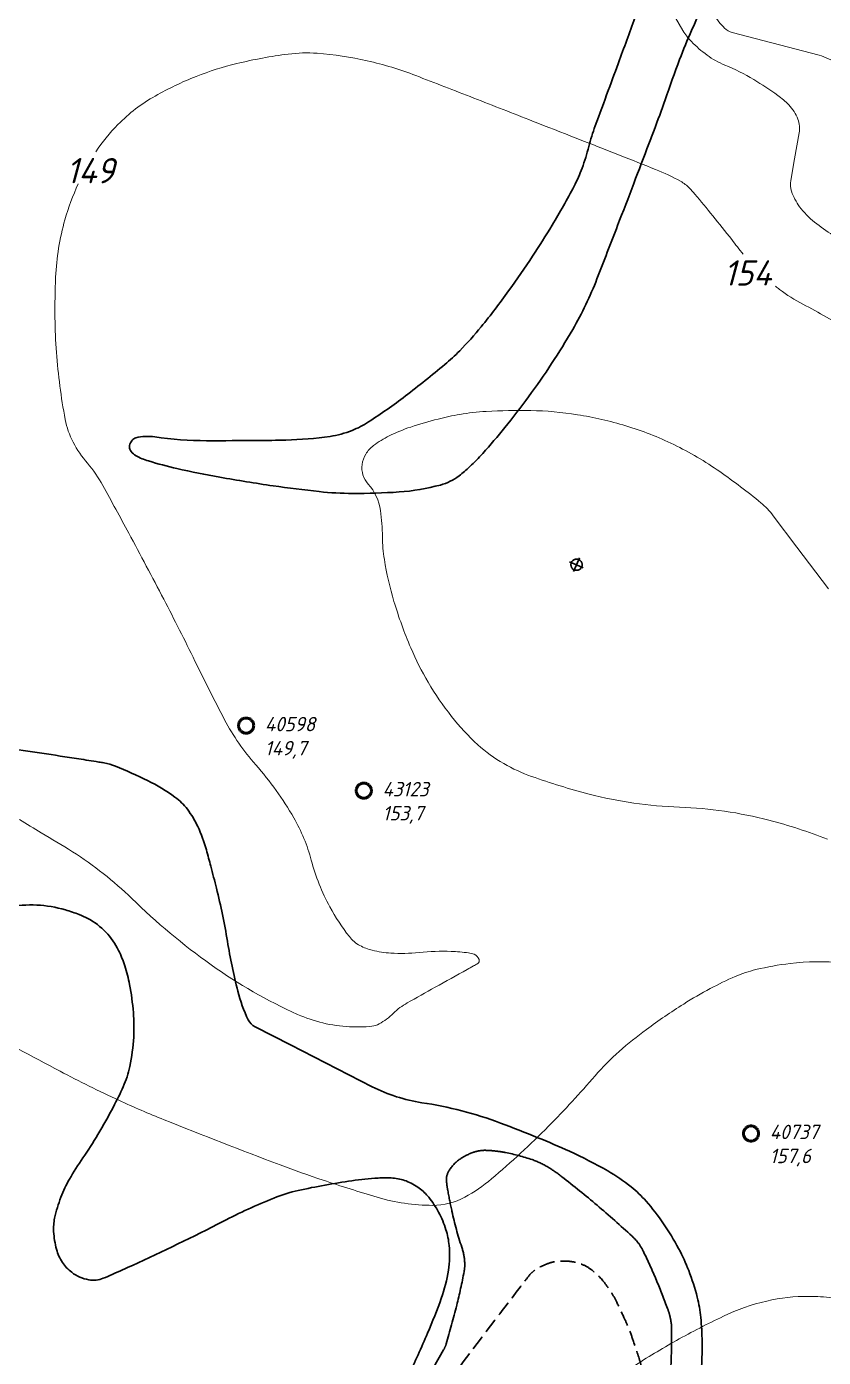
# Model space of a CAD drawing. Header units: millimetres. Extents: x -994 to -400, y 519 to 1360.
# Drawn here: x -782.3 to -703.6, y 803 to 934.5 of the extents above; entities that cross this region are included whole.
import ezdxf

# ---------------------------------------------------------------- set-up
doc = ezdxf.new("R2010")
doc.units = ezdxf.units.MM
for name, pattern in [('ACAD_ISO02W100', [15, 12, -3]), ('ACAD_ISO04W100', [30, 24, -3, 0, -3]), ('DASHED', [7, 5, -2, 0])]:
    doc.linetypes.add(name, pattern=pattern)
for name, color, linetype in [('Висоти', 2, 'Continuous'), ('Кривульки', 1, 'Continuous'), ('Пунктир', 210, 'ACAD_ISO02W100'), ('Свердловини', 4, 'Continuous')]:
    doc.layers.add(name, color=color, linetype=linetype)
doc.layers.add('Кривульки Товсты', color=70, linetype='Continuous', lineweight=30)
doc.styles.add('GOST-2.304_Type-B_italic', font='GOST Common Italic.ttf')

msp = doc.modelspace()

# ---------------------------------------------------------------- linework, layer by layer
at = {"layer": 'Кривульки', "lineweight": 20}
for points in [[(-700.8, 912.75, -0.033512), (-704.45, 915.2, -0.069271), (-705.94, 916.73, -0.077504), (-706.73, 918.25, -0.125562), (-706.81, 919.31), (-706.43, 921.45), (-705.98, 924.02, 0.133309), (-706.1, 925.37, 0.106139), (-707.01, 926.8, 0.041689), (-708.1, 927.73, 0.021219), (-710.46, 929.29, 0.037531), (-713.33, 930.73, -0.059996), (-715.08, 931.71, -0.041735), (-716.63, 933.05, -0.062305), (-717.46, 934.14), (-721.06, 940.36)], [(-714.4, 935.72, 0.065641), (-713.35, 934.38, 0.130437), (-712.6, 933.95), (-708.67, 932.92), (-704.02, 931.7, -0.093374), (-702.21, 930.84, -0.169376)], [(-775.49, 922.15, -0.046914), (-773.29, 924.85, -0.070839), (-769.61, 927.67, -0.033514), (-765.58, 929.6, -0.035432), (-761.55, 930.88, -0.02749), (-756.47, 931.81, -0.049802), (-753.61, 931.89, -0.037253), (-748.67, 931.15, -0.03713), (-743.87, 929.69, -0.000465), (-738.14, 927.47, -0.000458), (-732.33, 925.19, -0.000406), (-723.68, 921.8, -0.001001), (-720.17, 920.41, -0.030624), (-717.7, 919.24, -0.076244), (-716.82, 918.57, -0.016043), (-716.29, 917.98, -0.004588), (-714.52, 915.83, -0.006124), (-712.65, 913.48, 0.006559), (-711.51, 912.04, 0.030558)], [(-783.01, 856.16, 0.0141), (-780.88, 854.84, -0.009764), (-777.79, 852.97, -0.051744), (-771.93, 848.35, 0.037742), (-764.09, 841.8, 0.049776), (-755.54, 836.9, 0.093635), (-750.41, 835.67, 0.036141), (-748.21, 835.72, 0.104651), (-747.48, 835.96, 0.066074), (-746.08, 837, -0.067263), (-744.71, 838.03, -0.000208), (-741.96, 839.57, -0.000181), (-738.79, 841.33, -0.000574), (-738.17, 841.68, 0.000878), (-737.76, 841.9, 0.368237), (-737.61, 842.32, 0.211122), (-738.1, 842.84, 0.066382), (-738.65, 842.98, 0.021551), (-740.38, 843.12, 0.0355), (-743.54, 843.02, -0.040083), (-746.34, 842.95, -0.045992), (-748.16, 843.23, -0.064507), (-749.39, 843.7, -0.103677), (-750.43, 844.59, -0.040046), (-752.35, 847.52, -0.060382), (-754.19, 852.13, 0.066031), (-755.92, 856.33, 0.050783), (-759.68, 861.56, -0.060567), (-762.75, 866.02, -0.007607), (-765.69, 871.82, 0.00724), (-768.77, 877.93, 0.002496), (-772.23, 884.47, 0.003461), (-774.78, 889.16, 0.049317), (-776.31, 891.37, -0.053045), (-777.72, 893.45, -0.076819), (-778.51, 895.7, -0.027328), (-779.37, 902.33, -0.015902), (-779.52, 905.75, -0.013582), (-779.45, 909.76, -0.059263), (-778.53, 915.44, -0.03656), (-777.22, 918.98, -0.066576)], [(-708.31, 908.87, 0.004973), (-707.91, 908.55, 0.045947), (-705.63, 907.1, -0.023093), (-700.98, 904.42, -0.017087)], [(-703.18, 854.22, 0.028952), (-708.97, 856.09, 0.055027), (-717.81, 857.38, -0.054434), (-726.74, 858.67, -0.022836), (-732.43, 860.42, -0.045117), (-735.17, 861.68, -0.052525), (-737.73, 863.55, -0.043607), (-740.33, 866.35, -0.031567), (-742.64, 869.72, -0.03381), (-744.36, 873.12, -0.027827), (-746.02, 877.72, -0.032134), (-746.97, 881.86, -0.039004), (-747.16, 884.1, 0.033726), (-747.35, 886.7, 0.149745), (-748.57, 889.32, -0.22019), (-749.17, 891.24, -0.102615), (-748.81, 892.27, -0.097288), (-748.04, 893.13, -0.045574), (-746.5, 894.07, -0.035573), (-744.36, 894.95, -0.015918), (-741.66, 895.74, -0.020416), (-739.52, 896.2, -0.029626), (-736.9, 896.5, -0.017808), (-732.51, 896.58, -0.035375), (-727.89, 896.17, -0.033363), (-723.11, 895.07, -0.040336), (-718.38, 893.22, -0.038791), (-713.82, 890.54, -0.020468), (-709.77, 887.47, -0.058563), (-708.54, 886.18), (-706.2, 883.08), (-703.09, 878.96, 0.163483)], [(-787.36, 835.84, 0.008385), (-779.02, 831.28, 0.012297), (-773.21, 828.41, 0.013348), (-768.74, 826.48, 0.005278), (-757.27, 822.02, 0.009599), (-753.02, 820.51, 0.007714), (-747.67, 818.82, 0.072801), (-742.2, 818.02, 0.124214), (-739.03, 818.82, 0.05232), (-736.37, 820.64, 0.021898), (-730.75, 825.84, 0.017023), (-726.15, 830.82, -0.03389), (-723.76, 833.24, -0.022544), (-721.07, 835.41, -0.017464), (-717.39, 837.92, -0.018155), (-714.76, 839.45, -0.020221), (-712.3, 840.64, -0.044255), (-710.25, 841.32, -0.027834), (-706.88, 841.93, -0.05389), (-701.72, 842, -0.071195)], [(-691.28, 802.28, -0.065918), (-694.84, 805.35, 0.093954), (-697.46, 807.37, 0.032307), (-699.07, 808.05, 0.028811), (-700.94, 808.6, 0.030362), (-702.71, 808.89, 0.023365), (-705.02, 809.02, 0.059181), (-709.19, 808.56, 0.054797), (-713.47, 807.06, 0.015868), (-718.11, 804.66, 0.016539), (-722.41, 802.06, 0.008348)]]:
    msp.add_lwpolyline(points, format="xyb", dxfattribs=at)
at = {"layer": 'Кривульки Товсты', "linetype": 'DASHED'}
for q in [(-728.66, 881.63), (-728.27, 880.66), (-727.69, 882.02), (-727.31, 881.05)]:
    msp.add_line((-727.98, 881.34), q, dxfattribs=at)
at = {"layer": 'Кривульки Товсты', "lineweight": 30, "ltscale": 0.3}
for points in [[(-712.04, 944.15, 0.004532), (-716.61, 934.16, 0.016002), (-717.79, 931.28, 0.005384), (-719.22, 927.3, -0.007082), (-720.32, 924.29, -0.000173), (-720.83, 922.95, -0.000059), (-722.33, 919.01, -0.000977), (-723.92, 914.87, -0.000767), (-725.96, 909.6, -0.038543), (-728.36, 904.6, -0.026848), (-732.71, 897.95, -0.012075), (-735.07, 894.89, -0.013947), (-737.24, 892.35, -0.01915), (-738.53, 891.04, -0.025185), (-739.59, 890.13, -0.098668), (-741.43, 889.22, -0.048698), (-745.52, 888.53, -0.018232), (-750.1, 888.39, -0.02528), (-753.4, 888.57, -0.00967), (-757.96, 889.14, -0.008326), (-763.22, 889.99, -0.0118), (-767.46, 890.85, -0.017421), (-770.29, 891.6, -0.051008), (-771.51, 892.11, -0.107324), (-771.99, 892.53, -0.162722), (-772.15, 893, -0.155553), (-771.99, 893.5, -0.068214), (-771.74, 893.77, -0.106176), (-771.52, 893.88, -0.101779), (-769.66, 893.98, 0.036721), (-764.54, 893.6, 0.002246), (-759.48, 893.62, 0.00408), (-756.7, 893.66, 0.030002), (-752.34, 894.03, 0.058467), (-750.16, 894.61, 0.048968), (-748.54, 895.45, 0.019969), (-744.89, 898.02, 0.010194), (-741, 901.13, 0.025171), (-739.52, 902.49, 0.022809), (-737.4, 904.86, 0.016253), (-734.69, 908.4, 0.008799), (-732.32, 911.85, 0.010183), (-730.39, 914.91, 0.015111), (-728.22, 918.75, 0.033766), (-727.43, 920.55, 0.024267), (-726.77, 922.67, -0.025226), (-726.14, 924.71, -0.000441), (-724.84, 928.23, 0.000515), (-723.73, 931.24, 0.000173), (-722.11, 935.67, 0.011865)], [(-784.47, 863.24, -0.003493), (-777.17, 862.15, -0.000513), (-775.19, 861.84, -0.001999), (-774.68, 861.76, -0.055388), (-773.55, 861.44, -0.018556), (-770.36, 860, -0.041369), (-767.66, 858.38, -0.075538), (-766.43, 857.17, -0.051808), (-765.41, 855.47, -0.041263), (-764.56, 853.15, -0.003832), (-764.12, 851.55, -0.002798), (-763.56, 849.36, -0.020782), (-762.48, 844.13, 0.022028), (-761.45, 839.19, 0.05017), (-760.42, 836.36, 0.163134), (-759.75, 835.68), (-756.26, 833.89), (-748.17, 829.75, 0.081252), (-743.26, 828.17, -0.052035), (-735.5, 826.16, -0.007871), (-731.8, 824.71, -0.009199), (-728.67, 823.36, -0.024861), (-724.9, 821.42, -0.037671), (-722.58, 819.84, -0.04339), (-721.1, 818.43, -0.031592), (-719.39, 816.21, -0.025722), (-717.89, 813.74, -0.031034), (-716.89, 811.57, -0.029149), (-716.05, 808.94, -0.039736), (-715.7, 806.94, -0.019586), (-715.57, 804.54, -0.019287), (-715.63, 802.11, -0.020185)], [(-744.62, 801.14, 0.010549), (-742.7, 805.39, 0.013269), (-741.34, 808.83, 0.050794), (-740.64, 811.61, 0.059431), (-740.57, 814.06, 0.054728), (-740.88, 815.61, 0.04573), (-741.61, 817.34, 0.046213), (-742.59, 818.82, 0.06366), (-743.52, 819.72, 0.067968), (-744.82, 820.43, 0.075511), (-746.12, 820.72, 0.033009), (-747.59, 820.72, 0.018723), (-750.17, 820.45, 0.019494), (-755.48, 819.49, 0.041705), (-757.89, 818.74, 0.023312), (-762.92, 816.43, -0.012952), (-771.86, 812.09, -0.002395), (-773.86, 811.19, -0.005408), (-774.75, 810.81, -0.147009), (-776.18, 810.66, -0.11464), (-777.86, 811.4, -0.085671), (-778.78, 812.38, -0.08044), (-779.36, 813.68, -0.050753), (-779.65, 815.42, -0.068089), (-779.55, 816.74, -0.037138), (-778.93, 818.83, -0.04138), (-778.09, 820.61, -0.019152), (-776.76, 822.71, 0.017342), (-775.28, 825.02, 0.011457), (-773.75, 827.75, 0.016115), (-772.77, 829.75, 0.054239), (-772.13, 831.73, 0.038032), (-771.74, 834.66, 0.032918), (-771.77, 837.07, 0.0283), (-772.15, 839.85, 0.030315), (-772.62, 841.69, 0.034781), (-773.23, 843.22, 0.079253), (-774.49, 845.03, 0.078829), (-776.26, 846.37, 0.030512), (-777.12, 846.76, 0.019843), (-778.49, 847.22, 0.060641), (-781.32, 847.7, 0.061193), (-784.16, 847.48, 0.08155)]]:
    msp.add_lwpolyline(points, format="xyb", dxfattribs=at)
at = {"layer": 'Кривульки Товсты', "linetype": 'ACAD_ISO04W100', "lineweight": 30, "ltscale": 0.3}
msp.add_lwpolyline([(-744.23, 798.32), (-741.11, 803.75, 0.059633), (-740.86, 804.32, 0.009354), (-739.82, 808.14, 0.015482), (-739.09, 811.48, 0.060131), (-739.03, 812.37, 0.067009), (-739.32, 813.89, -0.028278), (-740.29, 817.43, -0.007673), (-740.7, 819.48, -0.017666), (-740.83, 820.38, -0.164835), (-740.6, 821.42, -0.106225), (-739.48, 822.6, -0.067111), (-738.15, 823.27, -0.087194), (-737.02, 823.46, -0.023168), (-736.07, 823.4, -0.020904), (-735.01, 823.24, -0.035301), (-732.38, 822.54, -0.054787), (-730.78, 821.79, -0.027868), (-729.43, 820.85, -0.010259), (-725.95, 818.03, -0.010598), (-722.49, 814.97, -0.050621), (-721.84, 814.25, -0.043588), (-721.37, 813.45, -0.012818), (-720.07, 810.58, -0.01182), (-718.98, 807.81, -0.034433), (-718.7, 806.83, -0.054258), (-718.58, 805.69, -0.012137), (-718.72, 800.55, -0.012363)], format="xyb", dxfattribs=at)
at = {"layer": 'Кривульки Товсты', "linetype": 'DASHED'}
msp.add_circle((-727.98, 881.34), 0.553, dxfattribs=at)
at = {"layer": 'Пунктир', "linetype": 'DASHED', "lineweight": 30, "ltscale": 0.3, "flags": 128}
msp.add_lwpolyline([(-759.21, 772.69, 0.02374), (-754.64, 777.33, 0.046791), (-752.66, 779.98, 0.001986), (-749.33, 785.53, -0.003873), (-747.61, 788.37, -0.002612), (-745.27, 792.13, 0.003778), (-743.65, 794.73, 0.055889), (-742.21, 797.83, -0.077062), (-741.06, 800.05, -0.003986), (-740.29, 801.07, -0.000732), (-736.08, 806.63, -0.000921), (-733.31, 810.25, -0.003612), (-732.59, 811.17, -0.086137), (-732.06, 811.64, -0.045804), (-730.88, 812.24, -0.067184), (-729.88, 812.48, -0.054663), (-728.63, 812.48, -0.063813), (-727.48, 812.2, -0.069857), (-726.53, 811.67, -0.065081), (-725.23, 810.39, -0.05206), (-724.01, 808.46, -0.006889), (-723.29, 806.93, -0.010937), (-722.86, 805.95, -0.014351), (-722.35, 804.56, -0.00895), (-721.62, 802.31, -0.046771), (-721.16, 800, -0.049118), (-721.14, 797.76, -0.064808), (-721.53, 796.02, -0.055499), (-722.45, 794.16, -0.032904), (-724.31, 791.65, -0.027535), (-726.88, 788.94, -0.023665), (-729.91, 786.33, 0.036274), (-731.84, 784.58, 0.008607), (-733.48, 782.8, 0.008328), (-735.11, 780.91, 0.011082), (-737.41, 778.03, 0.025695), (-738.3, 776.72, 0.022622), (-739.15, 775.19, -0.019125), (-740.13, 773.37, -0.004055), (-741.13, 771.71, -0.003168), (-742.43, 769.61, -0.011955), (-744.57, 766.39, -0.029458), (-745.54, 765.16, -0.01483), (-747.12, 763.5, 0.007112), (-750.45, 760.08, 0.004287), (-752.46, 757.93, -0.006833), (-753.72, 756.59, -0.037632), (-754.4, 755.99, -0.01005), (-757.12, 754, -0.029678), (-759.03, 752.83, -0.034273), (-760.79, 752.04, -0.098098), (-762.92, 751.7, -0.066949), (-766.02, 752.23, -0.022715), (-767.86, 752.9, -0.052421), (-768.61, 753.3, -0.029955), (-769.64, 754.11, -0.025959), (-770.71, 755.16, -0.024717), (-771.2, 755.75, -0.04222), (-771.44, 756.13, -0.156128), (-771.56, 756.81, -0.065236), (-771.12, 758.37, -0.031084), (-770.11, 760.38, -0.037419), (-769.04, 761.92, -0.021341), (-767.1, 764.13, 0.025706), (-765.51, 765.97, 0.011131), (-764.49, 767.34, -0.015632), (-763.76, 768.31, -0.019316), (-763.29, 768.85, -0.004451), (-761.15, 771.09, -0.02589), (-760.56, 771.63, -0.012048), (-759.21, 772.69)], format="xyb", dxfattribs=at)
at = {"layer": 'Свердловини', "linetype": 'DASHED', "lineweight": 50}
for centre in [(-760.63, 865.44), (-749, 859.01), (-710.74, 825.12)]:
    msp.add_circle(centre, 0.749, dxfattribs=at)

# ---------------------------------------------------------------- texts
at = {"layer": 'Висоти', "char_height": 2.5, "attachment_point": 1, "style": 'GOST-2.304_Type-B_italic'}
for s, insert in [('{\\fGOST Common|b0|i1|c204|p34;149}', (-778.41, 921.54)), ('{\\fGOST Common|b0|i1|c204|p34;154}', (-713.45, 911.43))]:
    msp.add_mtext_dynamic_manual_height_columns(s, width=8.7959, gutter_width=12.5, heights=[0], dxfattribs=dict(at, insert=insert))
at = {"layer": 'Свердловини', "linetype": 'DASHED', "char_height": 1.425, "attachment_point": 1, "style": 'GOST-2.304_Type-B_italic'}
for s, insert in [('{\\fGOST Common|b0|i1|c204|p34;40598\\P149,7}', (-758.78, 866.3)), ('{\\fGOST Common|b0|i1|c204|p34;43123\\P153,7}', (-747.15, 859.87)), ('{\\fGOST Common|b0|i1|c204|p34;40737\\P157,6}', (-708.89, 825.99))]:
    msp.add_mtext_dynamic_manual_height_columns(s, width=5.3259, gutter_width=12.5, heights=[0], dxfattribs=dict(at, insert=insert))

doc.saveas('drawing.dxf')
